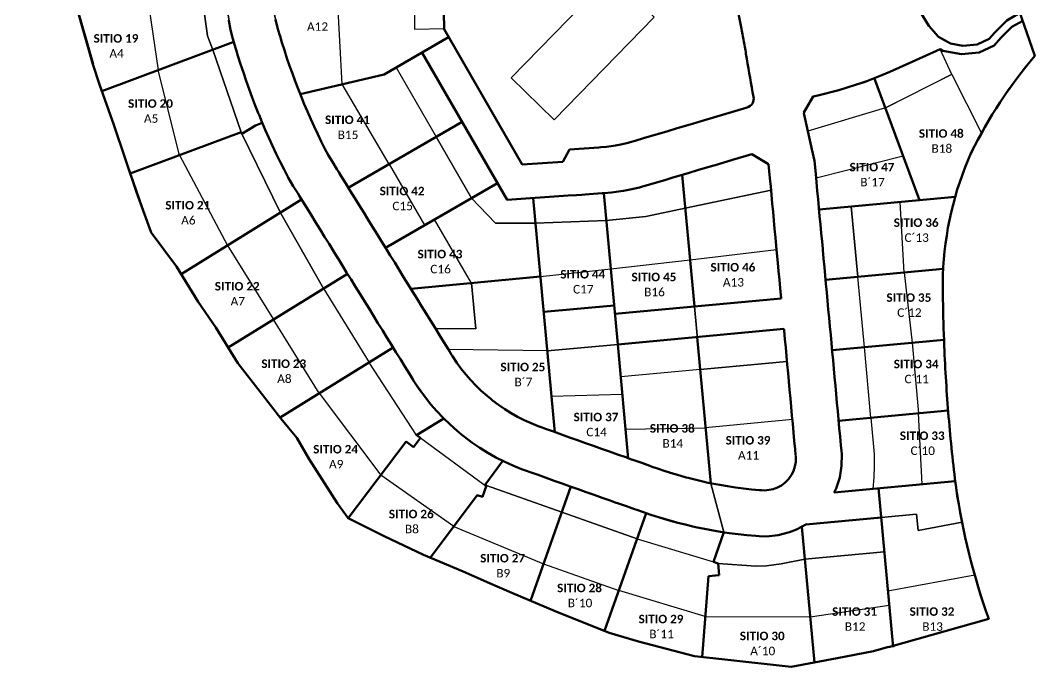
# Model space of a CAD drawing. Header units: millimetres. Extents: x 7644 to 263653, y 8049 to 298241.
# Drawn here: x 25366 to 263653, y 8049 to 159884 of the extents above; entities that cross this region are included whole.
import ezdxf

# ---------------------------------------------------------------- set-up
doc = ezdxf.new("R2010")
doc.units = ezdxf.units.MM
for name, color, linetype in [('19', 7, 'Continuous'), ('20', 7, 'Continuous'), ('21', 7, 'Continuous'), ('22', 7, 'Continuous'), ('23', 7, 'Continuous'), ('24', 7, 'Continuous'), ('26', 7, 'Continuous'), ('27', 7, 'Continuous'), ('28', 7, 'Continuous'), ('29', 7, 'Continuous'), ('30', 7, 'Continuous'), ('31', 7, 'Continuous'), ('32', 7, 'Continuous'), ('33', 7, 'Continuous'), ('34', 7, 'Continuous'), ('35', 7, 'Continuous'), ('36', 7, 'Continuous'), ('37', 7, 'Continuous'), ('38', 7, 'Continuous'), ('39', 7, 'Continuous'), ('40', 7, 'Continuous'), ('41', 7, 'Continuous'), ('42', 7, 'Continuous'), ('43', 7, 'Continuous'), ('44', 7, 'Continuous'), ('45', 7, 'Continuous'), ('46', 7, 'Continuous'), ('47', 7, 'Continuous'), ('48', 7, 'Continuous'), ('Acceso', 4, 'Continuous'), ('E', 7, 'Continuous'), ('Edificios', 5, 'Continuous'), ('Etapa1', 3, 'Continuous'), ('Etapa2', 4, 'Continuous'), ('General', 6, 'Continuous'), ('Living', 1, 'Continuous')]:
    doc.layers.add(name, color=color, linetype=linetype)
doc.layers.add('A-AREA-____-IDEN', color=2, linetype='Continuous', lineweight=9)
doc.styles.add('Calibri_2', font='', dxfattribs={"height": 2000})
doc.styles.add('Calibri_B', font='', dxfattribs={"height": 2000})
doc.styles.get('Calibri_2').set_extended_font_data('Calibri')
doc.styles.get('Calibri_B').set_extended_font_data('Calibri', bold=True)

msp = doc.modelspace()

# ---------------------------------------------------------------- linework, layer by layer
at = {"layer": '19'}
for p, q in [((42390, 149580), (38631, 162782)), ((73696, 164157), (74782, 157655)), ((74782, 157655), (75529, 154792)), ((75529, 154792), (44544, 143220)), ((44544, 143220), (42390, 149580))]:
    msp.add_line(p, q, dxfattribs=at)
at = {"layer": '20'}
for p, q in [((75529, 154792), (44544, 143220)), ((76505, 151535), (75529, 154792)), ((79116, 143710), (76505, 151535)), ((44544, 143220), (47367, 135294)), ((82217, 135784), (79116, 143710)), ((47367, 135294), (51175, 123910)), ((51175, 123910), (77211, 133633)), ((77211, 133633), (77381, 133177)), ((77381, 133177), (80643, 135196)), ((80643, 135196), (82217, 135784))]:
    msp.add_line(p, q, dxfattribs=at)
at = {"layer": '21'}
for p, q in [((77211, 133633), (51175, 123910)), ((77381, 133177), (77211, 133633)), ((80643, 135196), (77381, 133177)), ((82217, 135784), (80643, 135196)), ((82922, 134129), (82217, 135784)), ((85490, 128501), (82922, 134129)), ((88265, 122972), (85490, 128501)), ((51175, 123910), (52627, 119488)), ((91460, 117759), (88265, 122972)), ((52627, 119488), (56095, 110061)), ((63166, 100243), (91460, 117759)), ((56095, 110061), (62035, 102087)), ((62035, 102087), (63166, 100243))]:
    msp.add_line(p, q, dxfattribs=at)
at = {"layer": '22'}
for p, q in [((91460, 117759), (63166, 100243)), ((94740, 112456), (91460, 117759)), ((97896, 107353), (94740, 112456)), ((99963, 104012), (97896, 107353)), ((102228, 100350), (99963, 104012)), ((63166, 100243), (67187, 93685)), ((74215, 83008), (102228, 100350)), ((67187, 93685), (71268, 87734)), ((71268, 87734), (74215, 83008))]:
    msp.add_line(p, q, dxfattribs=at)
at = {"layer": '23'}
for p, q in [((74215, 83008), (102228, 100350)), ((102228, 100350), (106233, 93874)), ((106233, 93874), (109389, 88772)), ((109389, 88772), (112956, 83005)), ((76458, 79342), (74209, 83004)), ((112956, 83005), (86411, 66571)), ((81706, 72633), (76458, 79342)), ((86411, 66571), (81706, 72633))]:
    msp.add_line(p, q, dxfattribs=at)
at = {"layer": '24'}
for p, q in [((112956, 83005), (86411, 66571)), ((115702, 78566), (112956, 83005)), ((117840, 75116), (115702, 78566)), ((121748, 69753), (117840, 75116)), ((124830, 66368), (121748, 69753)), ((86411, 66571), (90346, 61809)), ((118470, 62431), (124830, 66368)), ((119349, 61774), (118470, 62431)), ((90346, 61809), (93229, 56834)), ((102356, 42938), (116044, 60929)), ((116044, 60929), (117743, 59626)), ((117743, 59626), (119349, 61774)), ((93229, 56834), (99887, 46404)), ((99887, 46404), (102356, 42938))]:
    msp.add_line(p, q, dxfattribs=at)
at = {"layer": '26'}
for p, q in [((124830, 66368), (118470, 62431)), ((126309, 64933), (124830, 66368)), ((127962, 63461), (126309, 64933)), ((118470, 62431), (119349, 61774)), ((129677, 62061), (127962, 63461)), ((131449, 60736), (129677, 62061)), ((116044, 60929), (102356, 42938)), ((117743, 59626), (116044, 60929)), ((119349, 61774), (117743, 59626)), ((133277, 59487), (131449, 60736)), ((135156, 58318), (133277, 59487)), ((137084, 57229), (135156, 58318)), ((138725, 56393), (137084, 57229)), ((134489, 50729), (138725, 56393)), ((133953, 47916), (134897, 50584)), ((134897, 50584), (134489, 50729)), ((121682, 33604), (132714, 48355)), ((132714, 48355), (133953, 47916)), ((102356, 42938), (121682, 33604))]:
    msp.add_line(p, q, dxfattribs=at)
at = {"layer": '27'}
for p, q in [((138725, 56393), (134489, 50729)), ((141069, 55305), (138725, 56393)), ((145113, 53750), (141069, 55305)), ((150768, 51746), (145113, 53750)), ((134897, 50584), (133953, 47916)), ((134489, 50729), (134897, 50584)), ((145204, 23533), (154695, 50355)), ((154695, 50355), (150768, 51746)), ((132714, 48355), (121682, 33604)), ((133953, 47916), (132714, 48355)), ((121682, 33604), (129387, 30421)), ((129387, 30421), (140838, 25320)), ((140838, 25320), (145204, 23533))]:
    msp.add_line(p, q, dxfattribs=at)
at = {"layer": '28'}
for p, q in [((154695, 50355), (145204, 23533)), ((158309, 49074), (154695, 50355)), ((163964, 47071), (158309, 49074)), ((172362, 44103), (163964, 47071)), ((162568, 16426), (172362, 44103)), ((145204, 23533), (159698, 17601)), ((159698, 17601), (162568, 16426))]:
    msp.add_line(p, q, dxfattribs=at)
at = {"layer": '29'}
for p, q in [((172362, 44103), (162568, 16426)), ((173508, 43715), (172362, 44103)), ((177521, 42484), (173508, 43715)), ((181580, 41414), (177521, 42484)), ((185678, 40505), (181580, 41414)), ((190658, 39631), (185678, 40505)), ((188186, 32646), (190658, 39631)), ((189279, 32259), (188186, 32646)), ((189529, 29581), (189279, 32259)), ((185553, 10315), (187002, 29345)), ((187002, 29345), (189529, 29581)), ((162568, 16426), (170551, 13966)), ((170551, 13966), (183756, 10515)), ((183756, 10515), (185553, 10315))]:
    msp.add_line(p, q, dxfattribs=at)
at = {"layer": '30'}
for p, q in [((208953, 40940), (207662, 40243)), ((211925, 9068), (208953, 40940)), ((190658, 39631), (188186, 32646)), ((193965, 39177), (190658, 39631)), ((198142, 38759), (193965, 39177)), ((200648, 38655), (198142, 38759)), ((203402, 38928), (200648, 38655)), ((206074, 39616), (203402, 38928)), ((207662, 40243), (206074, 39616)), ((188186, 32646), (189279, 32259)), ((189279, 32259), (189529, 29581)), ((187002, 29345), (185553, 10315)), ((189529, 29581), (187002, 29345)), ((185553, 10315), (206435, 8049)), ((206435, 8049), (211925, 9068))]:
    msp.add_line(p, q, dxfattribs=at)
at = {"layer": '31'}
for p, q in [((227574, 43089), (209878, 41439)), ((230382, 12975), (227574, 43089)), ((209878, 41439), (208953, 40940)), ((208953, 40940), (211925, 9068)), ((225757, 11697), (230382, 12975)), ((211925, 9068), (225757, 11697))]:
    msp.add_line(p, q, dxfattribs=at)
at = {"layer": '32'}
for p, q in [((226933, 49959), (244992, 51643)), ((226933, 49959), (230382, 12975)), ((230382, 12975), (252863, 19263))]:
    msp.add_line(p, q, dxfattribs=at)
msp.add_open_spline([(244992, 51643), (245858, 46223), (247617, 35220), (251097, 24635), (252863, 19263)], degree=3, knots=[0, 0, 0, 0, 16438.0404606, 33369.3662808, 33369.3662808, 33369.3662808, 33369.3662808], dxfattribs=at)
at = {"layer": '33'}
for p, q in [((217595, 65836), (243309, 68233)), ((243309, 68233), (243431, 66742)), ((243431, 66742), (244992, 51643)), ((218126, 60112), (217595, 65836)), ((218319, 57998), (218126, 60112)), ((218297, 55239), (218319, 57998)), ((217855, 52514), (218297, 55239)), ((217005, 49888), (217855, 52514)), ((244992, 51643), (216566, 48993)), ((216566, 48993), (217005, 49888))]:
    msp.add_line(p, q, dxfattribs=at)
at = {"layer": '34'}
for p, q in [((242346, 84815), (216061, 82365)), ((242412, 83885), (242346, 84815)), ((243312, 68233), (242412, 83885)), ((216061, 82365), (217017, 72060)), ((217017, 72060), (217595, 65836)), ((217595, 65836), (243312, 68233))]:
    msp.add_line(p, q, dxfattribs=at)
at = {"layer": '35'}
for p, q in [((214526, 98894), (242158, 101470)), ((214526, 98894), (216061, 82365)), ((216061, 82365), (242346, 84815))]:
    msp.add_line(p, q, dxfattribs=at)
msp.add_open_spline([(242158, 101470), (242063, 95918), (242108, 94365), (242346, 84815)], degree=3, dxfattribs=at)
at = {"layer": '36'}
for p, q in [((212992, 115423), (244973, 118404)), ((212992, 115423), (214526, 98894)), ((214526, 98894), (242158, 101470))]:
    msp.add_line(p, q, dxfattribs=at)
msp.add_open_spline([(244973, 118404), (243600, 113503), (242272, 107115), (242158, 101470)], degree=3, dxfattribs=at)
at = {"layer": '37'}
for p, q in [((164857, 92909), (148328, 91368)), ((148328, 91368), (150953, 63097)), ((168188, 57032), (164857, 92909)), ((150953, 63097), (168188, 57032))]:
    msp.add_line(p, q, dxfattribs=at)
at = {"layer": '38'}
for p, q in [((184366, 85488), (165707, 83749)), ((165707, 83749), (168188, 57032)), ((184366, 85488), (187557, 51115)), ((168188, 57032), (178673, 53406)), ((178673, 53406), (182263, 52382)), ((182263, 52382), (185997, 51476)), ((185997, 51476), (187557, 51115))]:
    msp.add_line(p, q, dxfattribs=at)
at = {"layer": '39'}
for p, q in [((204748, 87388), (184366, 85488)), ((207515, 57564), (204748, 87388)), ((184366, 85488), (187557, 51115)), ((207504, 56151), (207515, 57564)), ((206968, 53948), (207326, 55056)), ((207326, 55056), (207504, 56151)), ((205843, 52105), (206554, 53104)), ((206554, 53104), (206968, 53948)), ((187557, 51115), (191518, 50423)), ((191518, 50423), (197126, 49694)), ((202227, 49749), (203098, 50052)), ((203098, 50052), (204186, 50639)), ((204186, 50639), (205070, 51309)), ((205070, 51309), (205843, 52105)), ((197126, 49694), (199490, 49488)), ((199490, 49488), (202227, 49749))]:
    msp.add_line(p, q, dxfattribs=at)
at = {"layer": '40'}
for p, q in [((124702, 169175), (124903, 157804)), ((85801, 158144), (84944, 161833)), ((86831, 154700), (85801, 158144)), ((124903, 157804), (125991, 155921)), ((125991, 155921), (110856, 147179)), ((88007, 151025), (86831, 154700)), ((89273, 147383), (88007, 151025)), ((91111, 142561), (89273, 147383)), ((110856, 147179), (91111, 142561))]:
    msp.add_line(p, q, dxfattribs=at)
at = {"layer": '41'}
for p, q in [((119756, 152320), (110856, 147179)), ((129166, 136027), (119756, 152320)), ((110856, 147179), (91111, 142561)), ((91111, 142561), (93609, 136663)), ((93609, 136663), (96939, 129709)), ((102416, 120577), (129166, 136027)), ((96939, 129709), (99717, 124941)), ((99717, 124941), (102416, 120577))]:
    msp.add_line(p, q, dxfattribs=at)
at = {"layer": '42'}
for p, q in [((129166, 136027), (102416, 120577)), ((137469, 121652), (129166, 136027)), ((111152, 106452), (137469, 121652)), ((102416, 120577), (111152, 106452))]:
    msp.add_line(p, q, dxfattribs=at)
at = {"layer": '43'}
for p, q in [((137469, 121652), (111150, 106451)), ((139741, 117718), (137469, 121652)), ((145844, 118135), (139741, 117718)), ((147557, 99685), (145844, 118135)), ((111150, 106451), (117095, 96845)), ((117095, 96845), (147557, 99685))]:
    msp.add_line(p, q, dxfattribs=at)
at = {"layer": '44'}
for p, q in [((162475, 119276), (145844, 118135)), ((164857, 92909), (162410, 119271)), ((145844, 118135), (148329, 91368)), ((148329, 91368), (164857, 92909))]:
    msp.add_line(p, q, dxfattribs=at)
at = {"layer": '45'}
for p, q in [((174821, 121802), (170806, 120636)), ((180832, 123563), (174821, 121802)), ((183701, 92657), (180832, 123563)), ((164208, 119433), (162410, 119271)), ((162410, 119271), (165042, 90918)), ((167039, 119831), (164208, 119433)), ((170806, 120636), (167039, 119831)), ((165042, 90918), (183701, 92657))]:
    msp.add_line(p, q, dxfattribs=at)
at = {"layer": '46'}
for p, q in [((197170, 128443), (188245, 125777)), ((201157, 126094), (197170, 128443)), ((188245, 125777), (180832, 123563)), ((204083, 94558), (201157, 126094)), ((180830, 123582), (183701, 92657)), ((183701, 92657), (204083, 94558))]:
    msp.add_line(p, q, dxfattribs=at)
at = {"layer": '47'}
for p, q in [((225988, 146281), (217655, 143495)), ((236602, 117624), (225988, 146281)), ((217655, 143495), (211586, 141990)), ((211586, 141990), (209382, 138209)), ((209382, 138209), (211896, 126834)), ((211896, 126834), (212992, 115423)), ((212992, 115423), (236602, 117624))]:
    msp.add_line(p, q, dxfattribs=at)
at = {"layer": '48'}
for p, q in [((258249, 158311), (260830, 159782)), ((260830, 159782), (263653, 151557)), ((255666, 155748), (258249, 158311)), ((254165, 153973), (255666, 155748)), ((225988, 146281), (241445, 153079)), ((241445, 153079), (235731, 150566)), ((241445, 153079), (242060, 152739)), ((242060, 152739), (246417, 151937)), ((250634, 152323), (254165, 153973)), ((235731, 150566), (229611, 147874)), ((246417, 151937), (250634, 152323)), ((229611, 147874), (227687, 147028)), ((227687, 147028), (225988, 146281)), ((225988, 146281), (236602, 117624)), ((236602, 117624), (244973, 118404))]:
    msp.add_line(p, q, dxfattribs=at)
msp.add_open_spline([(263653, 151557), (258016, 144304), (250088, 134105), (246120, 121924), (244973, 118404)], degree=3, knots=[0, 0, 0, 0, 27207.6765436, 38263.6057164, 38263.6057164, 38263.6057164, 38263.6057164], dxfattribs=at)
at = {"layer": 'Acceso'}
for p, q in [((117942, 169311), (117942, 157804)), ((124901, 157927), (124702, 169175)), ((68227, 164157), (69353, 156237)), ((74782, 157655), (73696, 164157)), ((75529, 154792), (74782, 157655)), ((117942, 157804), (124901, 157927)), ((69353, 156237), (70583, 152945)), ((70583, 152945), (75529, 154792)), ((70583, 152945), (75529, 154792)), ((77211, 133633), (70583, 152945)), ((75529, 154792), (76505, 151535)), ((225988, 146281), (241445, 153079)), ((244211, 147181), (241445, 153079)), ((76505, 151535), (79116, 143710)), ((119756, 152320), (113675, 148808)), ((129166, 136027), (119756, 152320)), ((113675, 148808), (123086, 132515)), ((217655, 143495), (225988, 146281)), ((225988, 146281), (228576, 139294)), ((225988, 146281), (228576, 139294)), ((228576, 139294), (225988, 146281)), ((244211, 147181), (228576, 139294)), ((79116, 143710), (82217, 135784)), ((211586, 141990), (217655, 143495)), ((209382, 138209), (211586, 141990)), ((210348, 133842), (209382, 138209)), ((228576, 139294), (210348, 133842)), ((123086, 132515), (129166, 136027)), ((129166, 136027), (123086, 132515)), ((137469, 121652), (129166, 136027)), ((77381, 133177), (77211, 133633)), ((80643, 135196), (77381, 133177)), ((80643, 135196), (77381, 133177)), ((82217, 135784), (80643, 135196)), ((82217, 135784), (80643, 135196)), ((85490, 128501), (82217, 135784)), ((77381, 133177), (86481, 114677)), ((123086, 132515), (131388, 118140)), ((88265, 122972), (85490, 128501)), ((197170, 128443), (180832, 123563)), ((201157, 126094), (197170, 128443)), ((201722, 120001), (201157, 126094)), ((89863, 120365), (88265, 122972)), ((131388, 118140), (137469, 121652)), ((131388, 118140), (137469, 121652)), ((137469, 121652), (139741, 117718)), ((180832, 123563), (172813, 121219)), ((181559, 115730), (180832, 123563)), ((180832, 123563), (181559, 115730)), ((91453, 117755), (89863, 120365)), ((162410, 119271), (145844, 118135)), ((164208, 119433), (162410, 119271)), ((163007, 112835), (162410, 119271)), ((162410, 119271), (163007, 112835)), ((167039, 119831), (164208, 119433)), ((170806, 120636), (167039, 119831)), ((172813, 121219), (170806, 120636)), ((181559, 115730), (201722, 120001)), ((86481, 114677), (91453, 117755)), ((91453, 117755), (86481, 114677)), ((91453, 117755), (86481, 114677)), ((102228, 100350), (91453, 117755)), ((137006, 112198), (131388, 118140)), ((139741, 117718), (145844, 118135)), ((145844, 118135), (146395, 112198)), ((145844, 118135), (146395, 112198)), ((86481, 114677), (96618, 96877)), ((172275, 113764), (181559, 115730)), ((220558, 116128), (212994, 115402)), ((212994, 115402), (214533, 98894)), ((222099, 99600), (220558, 116128)), ((146395, 112198), (137006, 112198)), ((146395, 112198), (163007, 112835)), ((163007, 112835), (172275, 113764)), ((96618, 96877), (102228, 100350)), ((102228, 100350), (96618, 96877)), ((102228, 100350), (96618, 96877)), ((112956, 83005), (102228, 100350)), ((117095, 96845), (131332, 98172)), ((131332, 98172), (132336, 87406)), ((222099, 99600), (214526, 98897)), ((214526, 98897), (216061, 82365)), ((214533, 98894), (222099, 99600)), ((223640, 83071), (222099, 99600)), ((96618, 96877), (107354, 79536)), ((122866, 87514), (117095, 96845)), ((148325, 91368), (164857, 92909)), ((149179, 82208), (148325, 91368)), ((164857, 92909), (165711, 83749)), ((132336, 87406), (122866, 87514)), ((184363, 85488), (204748, 87388)), ((204748, 87388), (205455, 79764)), ((165711, 83749), (149179, 82208)), ((165704, 83748), (184367, 85481)), ((166414, 76140), (165704, 83748)), ((185073, 77872), (184363, 85488)), ((184366, 85488), (185073, 77872)), ((107354, 79536), (112956, 83005)), ((107354, 79536), (112956, 83005)), ((112956, 83005), (117840, 75116)), ((223640, 83071), (216060, 82368)), ((216060, 82368), (217588, 65835)), ((216061, 82365), (223640, 83071)), ((225181, 66543), (223640, 83071)), ((118470, 62431), (107354, 79536)), ((205455, 79764), (185073, 77872)), ((185073, 77872), (166414, 76140)), ((117840, 75116), (121748, 69753)), ((121748, 69753), (124830, 66368)), ((124830, 66368), (118470, 62431)), ((118470, 62431), (124830, 66368)), ((124830, 66368), (126309, 64933)), ((126309, 64933), (127962, 63461)), ((217588, 65835), (225181, 66543)), ((217588, 65835), (225182, 66537)), ((218319, 57998), (217588, 65835)), ((225181, 66543), (225978, 57998)), ((118470, 62431), (119349, 61774)), ((127962, 63461), (129677, 62061)), ((129677, 62061), (131449, 60736)), ((119349, 61774), (134489, 50729)), ((131449, 60736), (133277, 59487)), ((133277, 59487), (135156, 58318)), ((135156, 58318), (136120, 57774)), ((136120, 57774), (137084, 57229)), ((137084, 57229), (138725, 56393)), ((218297, 55239), (218319, 57998)), ((225978, 57998), (225978, 55239)), ((134489, 50729), (138725, 56393)), ((138725, 56393), (134489, 50729)), ((141069, 55305), (138725, 56393)), ((145113, 53750), (141069, 55305)), ((217855, 52514), (218297, 55239)), ((225978, 55239), (225827, 52514)), ((147940, 52748), (145113, 53750)), ((154695, 50355), (147940, 52748)), ((217430, 51201), (217855, 52514)), ((225827, 52514), (225612, 49836)), ((134489, 50729), (134897, 50584)), ((134897, 50584), (152564, 44333)), ((152564, 44333), (154695, 50355)), ((154695, 50355), (152564, 44333)), ((172362, 44103), (154695, 50355)), ((217005, 49888), (217430, 51201)), ((244992, 51643), (226933, 49959)), ((245063, 51198), (244992, 51643)), ((246621, 42018), (245063, 51198)), ((216566, 48993), (217005, 49888)), ((225612, 49836), (216566, 48993)), ((226933, 49959), (227574, 43089)), ((226933, 49959), (227574, 43089)), ((152564, 44333), (170231, 38081)), ((170231, 38081), (172362, 44103)), ((172362, 44103), (170231, 38081)), ((172362, 44103), (170231, 38081)), ((181580, 41414), (172362, 44103)), ((227574, 43089), (209878, 41439)), ((227574, 43089), (235898, 43865)), ((228326, 35024), (227574, 43089)), ((235898, 43865), (236253, 40066)), ((185678, 40505), (181580, 41414)), ((208953, 40940), (207662, 40243)), ((209878, 41439), (208953, 40940)), ((209667, 33285), (208953, 40940)), ((208953, 40940), (209667, 33285)), ((236253, 40066), (246621, 42018)), ((190658, 39631), (185678, 40505)), ((188186, 32646), (190658, 39631)), ((190658, 39631), (188186, 32646)), ((190658, 39631), (188186, 32646)), ((193965, 39177), (190658, 39631)), ((198142, 38759), (193965, 39177)), ((200648, 38655), (198142, 38759)), ((203402, 38928), (200648, 38655)), ((206074, 39616), (203402, 38928)), ((207662, 40243), (206074, 39616)), ((170231, 38081), (188186, 32646)), ((209667, 33285), (228326, 35024)), ((188186, 32646), (189279, 32259)), ((189279, 32259), (198142, 31635)), ((198142, 31635), (200648, 31782)), ((200648, 31782), (204070, 32185)), ((204070, 32185), (209667, 33285))]:
    msp.add_line(p, q, dxfattribs=at)
at = {"layer": 'E'}
for p, q in [((124673, 170795), (124903, 157804)), ((124702, 170858), (124903, 157804)), ((194574, 159085), (193500, 164163)), ((124903, 157804), (143276, 125993)), ((195691, 152865), (194574, 159085)), ((196864, 145896), (195691, 152865)), ((197043, 144906), (196864, 145896)), ((197265, 143703), (197043, 144906)), ((197461, 142662), (197265, 143703)), ((197437, 140556), (197557, 140875)), ((197560, 142147), (197461, 142662)), ((197557, 140875), (197639, 141326)), ((197628, 141769), (197560, 142147)), ((197639, 141326), (197628, 141769)), ((181343, 134997), (196075, 139384)), ((196075, 139384), (196344, 139484)), ((196344, 139484), (196651, 139651)), ((196651, 139651), (196879, 139823)), ((196879, 139823), (197093, 140034)), ((197093, 140034), (197281, 140278)), ((197281, 140278), (197437, 140556)), ((173672, 132726), (181343, 134997)), ((165214, 130475), (168382, 131158)), ((168382, 131158), (173672, 132726)), ((152822, 126652), (154344, 129541)), ((154344, 129541), (161501, 130034)), ((161501, 130034), (163032, 130169)), ((163032, 130169), (165214, 130475)), ((143276, 125993), (152822, 126652))]:
    msp.add_line(p, q, dxfattribs=at)
at = {"layer": 'Edificios'}
msp.add_lwpolyline([(140654, 146371), (164163, 170498), (174286, 160635), (150776, 136508)], close=True, dxfattribs=at)
at = {"layer": 'Etapa1'}
for p, q in [((263653, 151557), (253529, 181062)), ((84944, 161833), (85793, 158142)), ((85793, 158142), (86831, 154700)), ((86831, 154700), (88628, 149200)), ((88628, 149200), (91111, 142561)), ((91111, 142561), (92831, 138427)), ((92831, 138427), (95230, 133165)), ((95230, 133165), (97759, 128124)), ((97759, 128124), (100154, 124233)), ((100154, 124233), (103925, 118137)), ((103925, 118137), (117095, 96845)), ((117095, 96845), (147557, 99685)), ((147557, 99685), (148329, 91368)), ((148329, 91368), (164857, 92909)), ((164857, 92909), (165042, 90918)), ((165042, 90918), (183701, 92657)), ((183701, 92657), (187557, 51115)), ((187557, 51115), (190658, 39631)), ((190658, 39631), (188186, 32646)), ((188186, 32646), (189279, 32259)), ((189279, 32259), (189529, 29581)), ((187002, 29345), (185553, 10315)), ((189529, 29581), (187002, 29345)), ((230382, 12975), (252863, 19263)), ((225757, 11697), (230382, 12975)), ((185553, 10315), (206435, 8049)), ((206435, 8049), (225757, 11697))]:
    msp.add_line(p, q, dxfattribs=at)
msp.add_open_spline([(244992, 51643), (244429, 56672), (242841, 70862), (242195, 87051), (241968, 104339), (245358, 125604), (255279, 141291), (263653, 151557)], degree=3, knots=[0, 0, 0, 0, 15179.8513649, 42833.8808968, 48522.4192417, 67097.876797, 105150.3841768, 105150.3841768, 105150.3841768, 105150.3841768], dxfattribs=at)
msp.add_open_spline([(252863, 19263), (248888, 30057), (246523, 40850), (244992, 51643)], degree=3, dxfattribs=at)
at = {"layer": 'Etapa2'}
for p, q in [((25366, 210233), (42534, 149618)), ((85793, 158142), (84944, 161833)), ((88628, 149200), (85793, 158142)), ((42390, 149580), (56095, 110061)), ((92831, 138427), (88628, 149200)), ((97759, 128124), (92831, 138427)), ((103925, 118137), (97759, 128124)), ((117095, 96845), (103925, 118137)), ((56095, 110061), (62035, 102087)), ((62035, 102087), (67140, 93753)), ((147557, 99685), (117095, 96845)), ((148329, 91368), (147557, 99685)), ((67140, 93753), (71268, 87734)), ((164857, 92909), (148329, 91368)), ((165042, 90918), (164857, 92909)), ((183701, 92657), (165042, 90918)), ((187557, 51115), (183701, 92657)), ((71268, 87734), (76486, 79342)), ((76486, 79342), (86411, 66571)), ((86411, 66571), (90346, 61809)), ((90346, 61809), (93229, 56834)), ((93229, 56834), (99887, 46404)), ((190658, 39631), (187557, 51115)), ((99887, 46404), (102356, 42938)), ((102356, 42938), (119113, 34825)), ((188186, 32646), (190658, 39631)), ((119113, 34825), (140838, 25375)), ((189279, 32259), (188186, 32646)), ((189529, 29581), (189279, 32259)), ((185553, 10315), (187002, 29345)), ((187002, 29345), (189529, 29581)), ((140838, 25375), (151015, 21080)), ((151015, 21080), (163674, 16007)), ((163674, 16007), (170551, 13966)), ((170551, 13966), (183756, 10515)), ((183756, 10515), (185553, 10315))]:
    msp.add_line(p, q, dxfattribs=at)
at = {"layer": 'General', "color": 210, "lineweight": 70}
for p, q in [((253529, 181062), (263653, 151557)), ((253529, 181062), (263653, 151557)), ((124903, 157804), (124673, 170795)), ((42390, 149580), (38628, 162792)), ((194574, 159085), (193500, 164163)), ((236642, 162039), (238743, 158594)), ((74320, 159884), (74334, 159807)), ((74334, 159807), (74782, 157655)), ((85793, 158142), (85312, 160067)), ((257077, 159853), (254254, 157052)), ((260196, 161630), (257077, 159853)), ((258249, 158311), (260830, 159782)), ((74782, 157655), (75316, 155522)), ((86262, 156571), (85793, 158142)), ((143276, 125993), (124903, 157804)), ((238743, 158594), (241063, 156000)), ((255666, 155748), (258249, 158311)), ((75316, 155522), (75934, 153412)), ((86389, 156174), (86262, 156571)), ((86831, 154700), (86389, 156174)), ((125991, 155921), (110856, 147179)), ((243886, 154436), (241063, 156000)), ((252971, 155534), (250125, 154203)), ((254254, 157052), (252971, 155534)), ((254165, 153973), (255666, 155748)), ((75529, 154792), (44541, 143219)), ((75934, 153412), (76071, 152980)), ((76071, 152980), (76505, 151535)), ((87408, 152857), (86831, 154700)), ((88007, 151025), (87408, 152857)), ((235755, 150513), (241445, 153079)), ((241445, 153079), (242060, 152739)), ((242060, 152739), (246417, 151937)), ((246802, 153899), (243886, 154436)), ((250125, 154203), (246802, 153899)), ((250634, 152323), (254165, 153973)), ((76505, 151535), (77121, 149566)), ((88628, 149200), (88007, 151025)), ((119781, 152276), (139741, 117718)), ((229654, 147776), (235755, 150513)), ((246417, 151937), (250634, 152323)), ((43968, 144835), (42390, 149580)), ((77121, 149566), (77762, 147606)), ((89273, 147383), (88628, 149200)), ((227716, 146962), (229654, 147776)), ((77762, 147606), (78427, 145654)), ((78427, 145654), (79116, 143710)), ((89940, 145575), (89273, 147383)), ((90629, 143774), (89940, 145575)), ((110856, 147179), (91111, 142561)), ((221542, 144689), (223789, 145461)), ((223789, 145461), (225760, 146191)), ((225760, 146191), (227716, 146962)), ((225963, 146348), (236602, 117624)), ((47367, 135294), (43968, 144835)), ((79116, 143710), (79830, 141776)), ((91391, 141854), (90629, 143774)), ((212697, 142224), (217655, 143495)), ((217655, 143495), (221542, 144689)), ((79830, 141776), (80567, 139850)), ((92073, 140205), (91391, 141854)), ((209382, 138209), (211586, 141990)), ((211586, 141990), (212698, 142220)), ((80567, 139850), (81328, 137933)), ((92831, 138427), (92073, 140205)), ((93609, 136663), (92831, 138427)), ((196075, 139384), (185286, 136165)), ((81328, 137933), (81444, 137649)), ((81444, 137649), (82113, 136026)), ((82113, 136026), (82922, 134129)), ((94409, 134909), (93609, 136663)), ((102357, 120543), (129166, 136027)), ((185286, 136165), (183261, 135565)), ((211279, 129630), (209382, 138046)), ((52627, 119488), (47367, 135294)), ((77211, 133633), (51175, 123910)), ((77211, 133633), (77381, 133177)), ((77381, 133177), (80643, 135196)), ((80643, 135196), (82217, 135784)), ((82922, 134129), (83755, 132242)), ((95230, 133165), (94409, 134909)), ((177508, 133861), (175590, 133294)), ((179425, 134429), (177508, 133861)), ((181343, 134997), (179425, 134429)), ((183261, 135565), (181343, 134997)), ((83755, 132242), (84610, 130366)), ((96074, 131432), (95230, 133165)), ((96939, 129709), (96074, 131432)), ((168117, 131096), (166438, 130707)), ((168660, 131240), (168117, 131096)), ((169837, 131590), (168660, 131240)), ((171755, 132158), (169837, 131590)), ((173672, 132726), (171755, 132158)), ((175590, 133294), (173672, 132726)), ((84610, 130366), (85490, 128501)), ((97759, 128124), (96939, 129709)), ((154344, 129541), (152822, 126652)), ((161271, 130019), (154344, 129541)), ((161731, 130050), (161271, 130019)), ((163032, 130169), (161731, 130050)), ((164741, 130397), (163032, 130169)), ((165214, 130475), (164741, 130397)), ((166438, 130707), (165214, 130475)), ((211896, 126834), (211277, 129638)), ((85490, 128501), (86392, 126646)), ((86392, 126646), (87317, 124803)), ((98680, 126617), (97759, 128124)), ((99717, 124941), (98680, 126617)), ((152822, 126652), (143276, 125993)), ((188352, 125809), (192664, 127097)), ((192664, 127097), (197170, 128443)), ((201157, 126094), (197170, 128443)), ((212211, 123838), (211896, 126834)), ((87317, 124803), (88265, 122972)), ((100154, 124233), (99717, 124941)), ((100769, 123240), (100154, 124233)), ((180574, 123506), (182492, 124074)), ((182492, 124074), (184410, 124642)), ((184410, 124642), (186327, 125210)), ((186327, 125210), (188245, 125777)), ((201157, 126094), (201459, 122839)), ((88265, 122972), (88353, 122804)), ((88353, 122804), (89480, 120961)), ((101821, 121539), (100769, 123240)), ((102873, 119838), (101821, 121539)), ((111150, 106451), (137469, 121652)), ((172903, 121234), (174821, 121802)), ((174821, 121802), (176739, 122370)), ((176739, 122370), (178657, 122938)), ((178657, 122938), (180574, 123506)), ((180830, 123582), (183701, 92657)), ((201459, 122839), (201642, 120848)), ((212395, 121846), (212210, 123838)), ((212580, 119855), (212395, 121846)), ((56095, 110061), (52627, 119488)), ((89480, 120961), (90532, 119260)), ((90532, 119260), (90969, 118552)), ((103925, 118137), (102873, 119838)), ((160019, 119107), (162015, 119244)), ((162015, 119244), (162475, 119276)), ((162410, 119271), (165707, 83749)), ((162475, 119276), (164208, 119433)), ((164208, 119433), (166425, 119730)), ((166425, 119730), (167039, 119831)), ((167039, 119831), (168626, 120131)), ((168626, 120131), (170806, 120636)), ((170806, 120636), (171510, 120823)), ((171510, 120823), (172903, 121234)), ((201642, 120848), (201826, 118856)), ((212765, 117863), (212580, 119855)), ((63166, 100243), (91460, 117759)), ((90969, 118552), (91584, 117559)), ((91584, 117559), (92636, 115858)), ((104977, 116436), (103925, 118137)), ((139741, 117718), (154031, 118695)), ((150953, 63097), (145844, 118135)), ((154031, 118695), (156027, 118832)), ((156027, 118832), (157255, 118916)), ((157255, 118916), (158023, 118969)), ((158023, 118969), (160019, 119107)), ((201826, 118856), (202011, 116865)), ((202011, 116865), (202196, 114873)), ((212950, 115872), (212765, 117863)), ((212992, 115423), (244973, 118404)), ((92636, 115858), (93688, 114157)), ((106029, 114735), (104977, 116436)), ((107081, 113034), (106029, 114735)), ((202196, 114873), (202381, 112882)), ((213135, 113880), (212950, 115872)), ((93688, 114157), (94740, 112456)), ((94740, 112456), (95792, 110755)), ((108133, 111334), (107081, 113034)), ((202381, 112882), (202566, 110891)), ((213320, 111889), (213135, 113880)), ((62035, 102087), (56095, 110061)), ((95792, 110755), (96844, 109054)), ((109177, 109646), (108133, 111334)), ((110158, 108060), (109177, 109646)), ((202566, 110891), (202751, 108899)), ((213505, 109897), (213320, 111889)), ((213689, 107906), (213505, 109897)), ((96844, 109054), (97896, 107353)), ((97896, 107353), (98948, 105652)), ((111210, 106359), (110158, 108060)), ((202751, 108899), (202936, 106908)), ((213851, 106164), (213689, 107906)), ((98948, 105652), (99963, 104012)), ((112262, 104658), (111210, 106359)), ((202936, 106908), (203092, 105224)), ((203092, 105224), (203305, 102925)), ((213874, 105915), (213851, 106164)), ((214059, 103923), (213874, 105915)), ((99963, 104012), (100000, 103951)), ((100000, 103951), (100973, 102379)), ((113314, 102957), (112262, 104658)), ((114366, 101256), (113314, 102957)), ((203305, 102925), (203490, 100933)), ((214244, 101932), (214059, 103923)), ((67140, 93753), (62035, 102087)), ((74215, 83008), (102228, 100350)), ((100973, 102379), (102025, 100678)), ((102025, 100678), (103077, 98977)), ((115418, 99556), (114366, 101256)), ((203490, 100933), (203675, 98942)), ((214429, 99940), (214244, 101932)), ((214526, 98894), (242158, 101470)), ((103077, 98977), (104129, 97276)), ((116470, 97855), (115418, 99556)), ((117522, 96154), (116470, 97855)), ((147556, 99685), (117095, 96845)), ((203675, 98942), (203860, 96951)), ((214614, 97949), (214429, 99940)), ((214799, 95957), (214614, 97949)), ((104129, 97276), (105181, 95575)), ((105181, 95575), (106233, 93874)), ((118574, 94453), (117522, 96154)), ((203860, 96951), (204083, 94558)), ((214984, 93966), (214799, 95957)), ((71268, 87734), (67140, 93753)), ((106233, 93874), (107285, 92173)), ((119626, 92752), (118574, 94453)), ((165042, 90918), (204083, 94558)), ((215168, 91975), (214984, 93966)), ((107285, 92173), (108337, 90473)), ((120678, 91051), (119626, 92752)), ((121730, 89350), (120678, 91051)), ((148329, 91368), (164857, 92909)), ((215353, 89983), (215168, 91975)), ((108337, 90473), (109389, 88772)), ((109389, 88772), (110441, 87071)), ((122783, 87649), (121730, 89350)), ((215538, 87992), (215353, 89983)), ((76486, 79342), (71268, 87734)), ((110441, 87071), (111493, 85370)), ((123835, 85948), (122783, 87649)), ((124887, 84247), (123835, 85948)), ((165707, 83749), (204748, 87388)), ((204748, 87388), (204784, 86993)), ((204784, 86993), (204969, 85002)), ((215723, 86000), (215538, 87992)), ((215908, 84009), (215723, 86000)), ((111493, 85370), (112545, 83669)), ((112545, 83669), (113597, 81968)), ((125939, 82546), (124887, 84247)), ((165707, 83749), (168192, 56988)), ((184366, 85488), (187557, 51115)), ((204969, 85002), (205154, 83010)), ((216093, 82017), (215908, 84009)), ((216061, 82365), (242346, 84815)), ((86411, 66571), (112956, 83005)), ((113597, 81968), (114650, 80267)), ((126684, 81341), (125939, 82546)), ((126913, 80976), (126684, 81341)), ((205154, 83010), (205339, 81019)), ((205339, 81019), (205524, 79028)), ((216278, 80026), (216093, 82017)), ((81706, 72633), (76486, 79342)), ((114650, 80267), (115702, 78566)), ((127930, 79447), (126913, 80976)), ((128962, 78031), (127930, 79447)), ((205524, 79028), (205709, 77036)), ((216463, 78034), (216278, 80026)), ((115702, 78566), (116754, 76865)), ((116754, 76865), (117516, 75633)), ((130053, 76661), (128962, 78031)), ((131202, 75338), (130053, 76661)), ((205709, 77036), (205894, 75045)), ((216647, 76043), (216463, 78034)), ((117516, 75633), (117840, 75116)), ((117840, 75116), (119066, 73273)), ((132406, 74066), (131202, 75338)), ((133664, 72846), (132406, 74066)), ((205894, 75045), (206079, 73053)), ((216832, 74052), (216647, 76043)), ((217017, 72060), (216832, 74052)), ((86605, 66371), (81706, 72633)), ((119066, 73273), (120369, 71484)), ((135003, 71653), (133664, 72846)), ((135864, 70939), (135003, 71653)), ((206079, 73053), (206263, 71062)), ((217202, 70069), (217017, 72060)), ((120369, 71484), (121748, 69753)), ((121748, 69753), (123199, 68082)), ((136270, 70617), (135864, 70939)), ((137733, 69523), (136270, 70617)), ((139179, 68535), (137733, 69523)), ((206263, 71062), (206448, 69070)), ((217387, 68077), (217202, 70069)), ((123199, 68082), (124721, 66474)), ((140667, 67609), (139179, 68535)), ((142192, 66747), (140667, 67609)), ((143753, 65952), (142192, 66747)), ((206448, 69070), (206633, 67079)), ((206633, 67079), (206818, 65088)), ((217572, 66086), (217387, 68077)), ((217595, 65836), (243312, 68233)), ((90346, 61809), (86605, 66371)), ((118470, 62431), (124830, 66368)), ((124721, 66474), (126309, 64933)), ((126309, 64933), (127962, 63461)), ((145347, 65224), (143753, 65952)), ((147017, 64546), (145347, 65224)), ((147954, 64201), (147017, 64546)), ((206818, 65088), (207003, 63096)), ((217757, 64094), (217572, 66086)), ((119349, 61774), (118470, 62431)), ((127962, 63461), (129058, 62552)), ((129058, 62552), (129677, 62061)), ((129677, 62061), (131449, 60736)), ((148719, 63930), (147954, 64201)), ((150605, 63262), (148719, 63930)), ((152490, 62594), (150605, 63262)), ((154375, 61926), (152490, 62594)), ((207003, 63096), (207188, 61105)), ((217942, 62103), (217757, 64094)), ((218126, 60112), (217942, 62103)), ((93229, 56834), (90346, 61809)), ((116044, 60929), (102356, 42938)), ((117743, 59626), (116044, 60929)), ((119349, 61774), (117743, 59626)), ((131449, 60736), (133277, 59487)), ((156260, 61258), (154375, 61926)), ((158145, 60590), (156260, 61258)), ((160030, 59922), (158145, 60590)), ((161916, 59254), (160030, 59922)), ((207188, 61105), (207372, 59116)), ((218254, 58726), (218126, 60112)), ((133277, 59487), (135156, 58318)), ((135156, 58318), (137084, 57229)), ((137084, 57229), (139056, 56225)), ((163801, 58587), (161916, 59254)), ((165686, 57919), (163801, 58587)), ((167571, 57251), (165686, 57919)), ((168741, 56836), (167571, 57251)), ((207372, 59116), (207498, 57756)), ((207372, 59116), (207498, 57756)), ((207515, 57564), (207504, 56151)), ((218319, 57998), (218254, 58726)), ((218297, 55239), (218319, 57998)), ((99887, 46404), (93229, 56834)), ((138665, 56313), (134489, 50729)), ((139056, 56225), (141069, 55305)), ((141069, 55305), (143120, 54472)), ((169456, 56583), (168741, 56836)), ((171342, 55915), (169456, 56583)), ((173227, 55247), (171342, 55915)), ((173824, 55035), (173227, 55247)), ((175075, 54587), (173824, 55035)), ((207326, 55056), (206968, 53948)), ((207504, 56151), (207326, 55056)), ((217855, 52514), (218297, 55239)), ((143120, 54472), (144287, 54043)), ((144287, 54043), (145113, 53750)), ((145113, 53750), (146998, 53082)), ((146998, 53082), (148883, 52414)), ((176877, 53976), (175075, 54587)), ((178673, 53406), (176877, 53976)), ((180496, 52867), (178673, 53406)), ((181792, 52507), (180496, 52867)), ((182263, 52382), (181792, 52507)), ((206554, 53104), (205843, 52105)), ((206968, 53948), (206554, 53104)), ((217005, 49888), (217855, 52514)), ((134897, 50584), (133953, 47916)), ((134489, 50729), (134897, 50584)), ((154695, 50355), (145204, 23533)), ((148883, 52414), (150768, 51746)), ((150768, 51746), (152653, 51078)), ((152653, 51078), (154539, 50410)), ((154539, 50410), (156424, 49742)), ((184127, 51910), (182263, 52382)), ((185997, 51476), (184127, 51910)), ((186583, 51348), (185997, 51476)), ((187790, 51097), (186583, 51348)), ((189659, 50740), (187790, 51097)), ((191518, 50423), (189659, 50740)), ((193382, 50143), (191518, 50423)), ((195252, 49900), (193382, 50143)), ((203098, 50052), (202639, 49871)), ((204186, 50639), (203098, 50052)), ((205070, 51309), (204186, 50639)), ((205843, 52105), (205070, 51309)), ((216566, 48993), (244992, 51643)), ((132714, 48355), (121728, 33666)), ((133953, 47916), (132714, 48355)), ((156424, 49742), (158309, 49074)), ((158309, 49074), (160194, 48407)), ((160194, 48407), (162079, 47739)), ((162079, 47739), (163964, 47071)), ((197126, 49694), (195252, 49900)), ((199036, 49522), (197126, 49694)), ((199490, 49488), (199036, 49522)), ((200251, 49469), (199490, 49488)), ((202227, 49746), (200251, 49469)), ((202639, 49871), (202227, 49749)), ((216566, 48993), (217005, 49888)), ((226933, 49959), (230416, 12603)), ((102356, 42938), (99887, 46404)), ((163964, 47071), (165134, 46656)), ((165134, 46656), (165850, 46403)), ((165850, 46403), (167735, 45735)), ((167735, 45735), (169620, 45067)), ((110868, 38741), (102356, 42938)), ((172362, 44103), (162576, 16448)), ((169620, 45067), (170200, 44861)), ((170200, 44861), (171520, 44389)), ((171520, 44389), (173508, 43715)), ((173508, 43715), (175508, 43080)), ((175508, 43080), (177521, 42484)), ((209878, 41439), (227574, 43089)), ((177521, 42484), (178957, 42086)), ((178957, 42086), (179545, 41929)), ((179545, 41929), (181580, 41414)), ((181580, 41414), (183624, 40939)), ((183624, 40939), (184332, 40785)), ((184332, 40785), (185678, 40505)), ((207662, 40243), (210043, 41528)), ((208953, 40940), (211925, 9068)), ((120105, 34353), (110868, 38741)), ((185678, 40505), (187739, 40111)), ((187739, 40111), (189808, 39759)), ((190658, 39631), (188186, 32646)), ((189808, 39759), (191884, 39447)), ((191884, 39447), (193965, 39177)), ((193965, 39177), (196052, 38947)), ((196052, 38947), (198142, 38759)), ((198142, 38759), (198943, 38698)), ((198943, 38698), (200648, 38655)), ((200648, 38655), (203398, 38927)), ((203402, 38928), (206074, 39616)), ((206074, 39616), (207662, 40243)), ((129387, 30421), (120105, 34353)), ((189279, 32259), (188186, 32646)), ((189529, 29581), (189279, 32259)), ((135573, 27665), (129387, 30421)), ((187002, 29345), (185553, 10315)), ((189529, 29581), (187002, 29345)), ((140838, 25375), (135573, 27665)), ((151015, 21080), (140838, 25375)), ((163674, 16007), (151015, 21080)), ((252863, 19263), (229323, 12679)), ((170551, 13966), (163674, 16007)), ((183756, 10515), (170551, 13966)), ((229323, 12680), (225757, 11697)), ((190894, 9720), (183756, 10515)), ((206435, 8049), (190894, 9720)), ((217215, 10050), (206435, 8049)), ((225757, 11697), (217215, 10050))]:
    msp.add_line(p, q, dxfattribs=at)
for centre, radius, start, end in [((-88531, 105023), 288220, 10.14143, 10.81116), ((-88531, 105023), 288220, 9.46403, 10.14143), ((-88531, 105023), 288220, 9.14349, 9.46403), ((480585, 196623), 288220, 189.14349, 190.94306), ((351638, 77656), 114903, 139.97241, 153.57128), ((195446, 141492), 2200, 286.6127, 10.94306), ((319167, 97370), 77118, 155.95061, 178.02689), ((319167, 97370), 77118, 178.00619, 182.23351), ((600184, 98737), 358103, 180.69956, 182.46362), ((614778, 97877), 372650, 182.23507, 184.7926), ((639257, 99961), 397217, 184.79715, 187.20285), ((402820, 72987), 159290, 188.24049, 199.71075)]:
    msp.add_arc(centre, radius, start, end, dxfattribs=at)
at = {"layer": 'Living'}
for p, q in [((100983, 144870), (99670, 169679)), ((117942, 169311), (117942, 157804)), ((54706, 168792), (57792, 148168)), ((69353, 156237), (68227, 164157)), ((117942, 157804), (124901, 157927)), ((124901, 157927), (124903, 157804)), ((124903, 157804), (125991, 155921)), ((70583, 152945), (69353, 156237)), ((125991, 155921), (110856, 147179)), ((57792, 148168), (70583, 152945)), ((57792, 148168), (70583, 152945)), ((70583, 152945), (77211, 133633)), ((62741, 128229), (57792, 148168)), ((110856, 147179), (113683, 148794)), ((113683, 148794), (123086, 132515)), ((100983, 144870), (110856, 147179)), ((110856, 147179), (100983, 144870)), ((228576, 139294), (244200, 147202)), ((244211, 147181), (251106, 133560)), ((111999, 126112), (100983, 144870)), ((228576, 139294), (210348, 133842)), ((232746, 128035), (228576, 139294)), ((236602, 117624), (228576, 139294)), ((77211, 133633), (62741, 128229)), ((77211, 133633), (62741, 128229)), ((77381, 133177), (77211, 133633)), ((210348, 133842), (211896, 126834)), ((251106, 133560), (250106, 131671)), ((86481, 114677), (77381, 133177)), ((123086, 132515), (111999, 126112)), ((123086, 132515), (111999, 126112)), ((131388, 118140), (123086, 132515)), ((250106, 131671), (249173, 129749)), ((248847, 129005), (248166, 127438)), ((249173, 129749), (248847, 129005)), ((62741, 128229), (74031, 106969)), ((211896, 126834), (212315, 122842)), ((212315, 122842), (232746, 128035)), ((248166, 127438), (246462, 122883)), ((111999, 126112), (120302, 111737)), ((246462, 122883), (245763, 120778)), ((201722, 120001), (181559, 115730)), ((203014, 106066), (201722, 120001)), ((245763, 120778), (244973, 118404)), ((120302, 111737), (131388, 118140)), ((122698, 113121), (131388, 118140)), ((131388, 118140), (137006, 112198)), ((232022, 117197), (220558, 116128)), ((232965, 100613), (232022, 117197)), ((244973, 118404), (236602, 117624)), ((74031, 106969), (86482, 114677)), ((86481, 114677), (74031, 106969)), ((96618, 96877), (86481, 114677)), ((181559, 115730), (172275, 113764)), ((181559, 115730), (182682, 103635)), ((182682, 103635), (181559, 115730)), ((220558, 116128), (222099, 99600)), ((131332, 98172), (122698, 113121)), ((137006, 112198), (146395, 112198)), ((163007, 112835), (146395, 112198)), ((146395, 112198), (147561, 99685)), ((146395, 112198), (147561, 99685)), ((172275, 113764), (163007, 112835)), ((163007, 112835), (164058, 101510)), ((164058, 101510), (163007, 112835)), ((74031, 106969), (84875, 89608)), ((182682, 103635), (203014, 106066)), ((164058, 101510), (182682, 103635)), ((147561, 99685), (164058, 101510)), ((222099, 99600), (232965, 100613)), ((222099, 99600), (232965, 100613)), ((232965, 100613), (234882, 84120)), ((131332, 98172), (147561, 99685)), ((147561, 99685), (131332, 98172)), ((132336, 87406), (131332, 98172)), ((147561, 99685), (149179, 82208)), ((223640, 83071), (222099, 99600)), ((84875, 89608), (96618, 96877)), ((84875, 89608), (96618, 96877)), ((96618, 96877), (107354, 79536)), ((95611, 72266), (84875, 89608)), ((122866, 87514), (132336, 87406)), ((122866, 87514), (124361, 85098)), ((124361, 85098), (125939, 82546)), ((149179, 82208), (165707, 83749)), ((166414, 76140), (165707, 83749)), ((223640, 83071), (234882, 84120)), ((234882, 84120), (223640, 83071)), ((234882, 84120), (236328, 67582)), ((149179, 82208), (125939, 82546)), ((150168, 71550), (149179, 82208)), ((225181, 66543), (223640, 83071)), ((107354, 79536), (95611, 72266)), ((107354, 79536), (95611, 72266)), ((107354, 79536), (95611, 72266)), ((118470, 62431), (107354, 79536)), ((185073, 77872), (205455, 79764)), ((205455, 79764), (206726, 66083)), ((185073, 77872), (166414, 76140)), ((186344, 64191), (185073, 77872)), ((166414, 76140), (167554, 63857)), ((166801, 71972), (166414, 76140)), ((95611, 72266), (110035, 53030)), ((166801, 71972), (150168, 71550)), ((236328, 67582), (225181, 66543)), ((236328, 67582), (225181, 66543)), ((237211, 50917), (236328, 67582)), ((206726, 66083), (186344, 64191)), ((225181, 66543), (225978, 57998)), ((119349, 61774), (118470, 62431)), ((167554, 63857), (186344, 64191)), ((110035, 53030), (116044, 60929)), ((110035, 53030), (116076, 60905)), ((116044, 60929), (117743, 59626)), ((116076, 60905), (117743, 59626)), ((117743, 59626), (119349, 61774)), ((117743, 59626), (119349, 61774)), ((119349, 61774), (134489, 50729)), ((225978, 57998), (225978, 55239)), ((225978, 55239), (225827, 52514)), ((127198, 40980), (110035, 53030)), ((225827, 52514), (225612, 49836)), ((134897, 50584), (133953, 47916)), ((134897, 50584), (133953, 47916)), ((134897, 50584), (133953, 47916)), ((134489, 50729), (134897, 50584)), ((152564, 44333), (134897, 50584)), ((225612, 49836), (237211, 50917)), ((132714, 48355), (127198, 40980)), ((132714, 48355), (127198, 40980)), ((132714, 48355), (127198, 40980)), ((133953, 47916), (132714, 48355)), ((133953, 47916), (132714, 48355)), ((133953, 47916), (132714, 48355)), ((148272, 32202), (152564, 44333)), ((152564, 44333), (148272, 32202)), ((170231, 38081), (152564, 44333)), ((235898, 43865), (227574, 43089)), ((227574, 43089), (229178, 25881)), ((236253, 40066), (235898, 43865)), ((127198, 40980), (148272, 32202)), ((246621, 42018), (236253, 40066)), ((248061, 35241), (246621, 42018)), ((165938, 25950), (170231, 38081)), ((170231, 38081), (188186, 32646)), ((228326, 35024), (209667, 33285)), ((229491, 22522), (228326, 35024)), ((249590, 29601), (248061, 35241)), ((148272, 32202), (165938, 25950)), ((188186, 32646), (189279, 32259)), ((189279, 32259), (189529, 29581)), ((189279, 32259), (189529, 29581)), ((198142, 31635), (189279, 32259)), ((200648, 31782), (198142, 31635)), ((204070, 32185), (200648, 31782)), ((209667, 33285), (204070, 32185)), ((210927, 19763), (209667, 33285)), ((209667, 33285), (210927, 19763)), ((187002, 29345), (186278, 19830)), ((187002, 29345), (186278, 19830)), ((189529, 29581), (187002, 29345)), ((189529, 29581), (187002, 29345)), ((229178, 25881), (249590, 29601)), ((186278, 19830), (165938, 25950)), ((210927, 19763), (229491, 22522)), ((186278, 19830), (210927, 19763))]:
    msp.add_line(p, q, dxfattribs=at)

# ---------------------------------------------------------------- texts
at = {"layer": 'A-AREA-____-IDEN', "color": 5, "char_height": 2000, "attachment_point": 1}
for s, insert, width, style in [('A12', (92705, 159409), 6172.99, 'Calibri_2'), ('SITIO 19', (42580, 156629), 13227.84, 'Calibri_B'), ('A4', (46300, 153103), 4208.86, 'Calibri_2'), ('SITIO 20', (50685, 141334), 13227.84, 'Calibri_B'), ('A5', (54405, 137809), 4208.86, 'Calibri_2'), ('SITIO 41', (96952, 137515), 13227.84, 'Calibri_B'), ('B15', (99927, 133989), 6012.66, 'Calibri_2'), ('SITIO 48', (236432, 134293), 13227.84, 'Calibri_B'), ('B18', (239407, 130767), 6012.66, 'Calibri_2'), ('SITIO 47', (220160, 126395), 13227.84, 'Calibri_B'), ('B´17', (222673, 122869), 7135.02, 'Calibri_2'), ('SITIO 42', (109778, 120780), 13227.84, 'Calibri_B'), ('SITIO 21', (59440, 117450), 13227.84, 'Calibri_B'), ('C15', (112770, 117255), 5972.57, 'Calibri_2'), ('A6', (63160, 113924), 4208.86, 'Calibri_2'), ('SITIO 36', (230533, 113358), 13227.84, 'Calibri_B'), ('C´13', (233060, 109832), 7094.93, 'Calibri_2'), ('SITIO 43', (118687, 105970), 13227.84, 'Calibri_B'), ('C16', (121679, 102444), 5972.57, 'Calibri_2'), ('SITIO 46', (187492, 102879), 13227.84, 'Calibri_B'), ('SITIO 44', (152218, 101238), 13227.84, 'Calibri_B'), ('SITIO 45', (168936, 100584), 13227.84, 'Calibri_B'), ('SITIO 22', (71049, 98418), 13227.84, 'Calibri_B'), ('C17', (155211, 97712), 5972.57, 'Calibri_2'), ('A13', (190402, 99353), 6172.99, 'Calibri_2'), ('B16', (171911, 97059), 6012.66, 'Calibri_2'), ('SITIO 35', (228820, 95754), 13227.84, 'Calibri_B'), ('A7', (74769, 94893), 4208.86, 'Calibri_2'), ('C´12', (231347, 92228), 7094.93, 'Calibri_2'), ('SITIO 23', (81994, 80222), 13227.84, 'Calibri_B'), ('SITIO 25', (138143, 79448), 13227.84, 'Calibri_B'), ('SITIO 34', (230533, 80148), 13227.84, 'Calibri_B'), ('A8', (85714, 76697), 4208.86, 'Calibri_2'), ('C´11', (233060, 76622), 7094.93, 'Calibri_2'), ('B´7', (141466, 75922), 5170.88, 'Calibri_2'), ('SITIO 37', (155333, 67692), 13227.84, 'Calibri_B'), ('SITIO 38', (173248, 65037), 13227.84, 'Calibri_B'), ('C14', (158326, 64166), 5972.57, 'Calibri_2'), ('SITIO 39', (191042, 62236), 13227.84, 'Calibri_B'), ('SITIO 33', (231960, 63305), 13227.84, 'Calibri_B'), ('SITIO 24', (94159, 60137), 13227.84, 'Calibri_B'), ('B14', (176223, 61511), 6012.66, 'Calibri_2'), ('C´10', (234487, 59780), 7094.93, 'Calibri_2'), ('A11', (193952, 58710), 6172.99, 'Calibri_2'), ('A9', (97879, 56611), 4208.86, 'Calibri_2'), ('SITIO 26', (111938, 44910), 13227.84, 'Calibri_B'), ('B8', (115723, 41384), 4048.52, 'Calibri_2'), ('SITIO 27', (133390, 34539), 13227.84, 'Calibri_B'), ('B9', (137175, 31014), 4048.52, 'Calibri_2'), ('SITIO 28', (151457, 27544), 13227.84, 'Calibri_B'), ('B´10', (153969, 24018), 7135.02, 'Calibri_2'), ('SITIO 31', (216069, 22007), 13227.84, 'Calibri_B'), ('SITIO 32', (234257, 22007), 13227.84, 'Calibri_B'), ('SITIO 29', (170601, 20247), 13227.84, 'Calibri_B'), ('B´11', (173113, 16721), 7135.02, 'Calibri_2'), ('B12', (219044, 18481), 6012.66, 'Calibri_2'), ('B13', (237232, 18481), 6012.66, 'Calibri_2'), ('SITIO 30', (194382, 16280), 13227.84, 'Calibri_B'), ('A´10', (196830, 12755), 7295.36, 'Calibri_2')]:
    msp.add_mtext(s, dxfattribs=dict(at, insert=insert, width=width, style=style))

doc.saveas('drawing.dxf')
